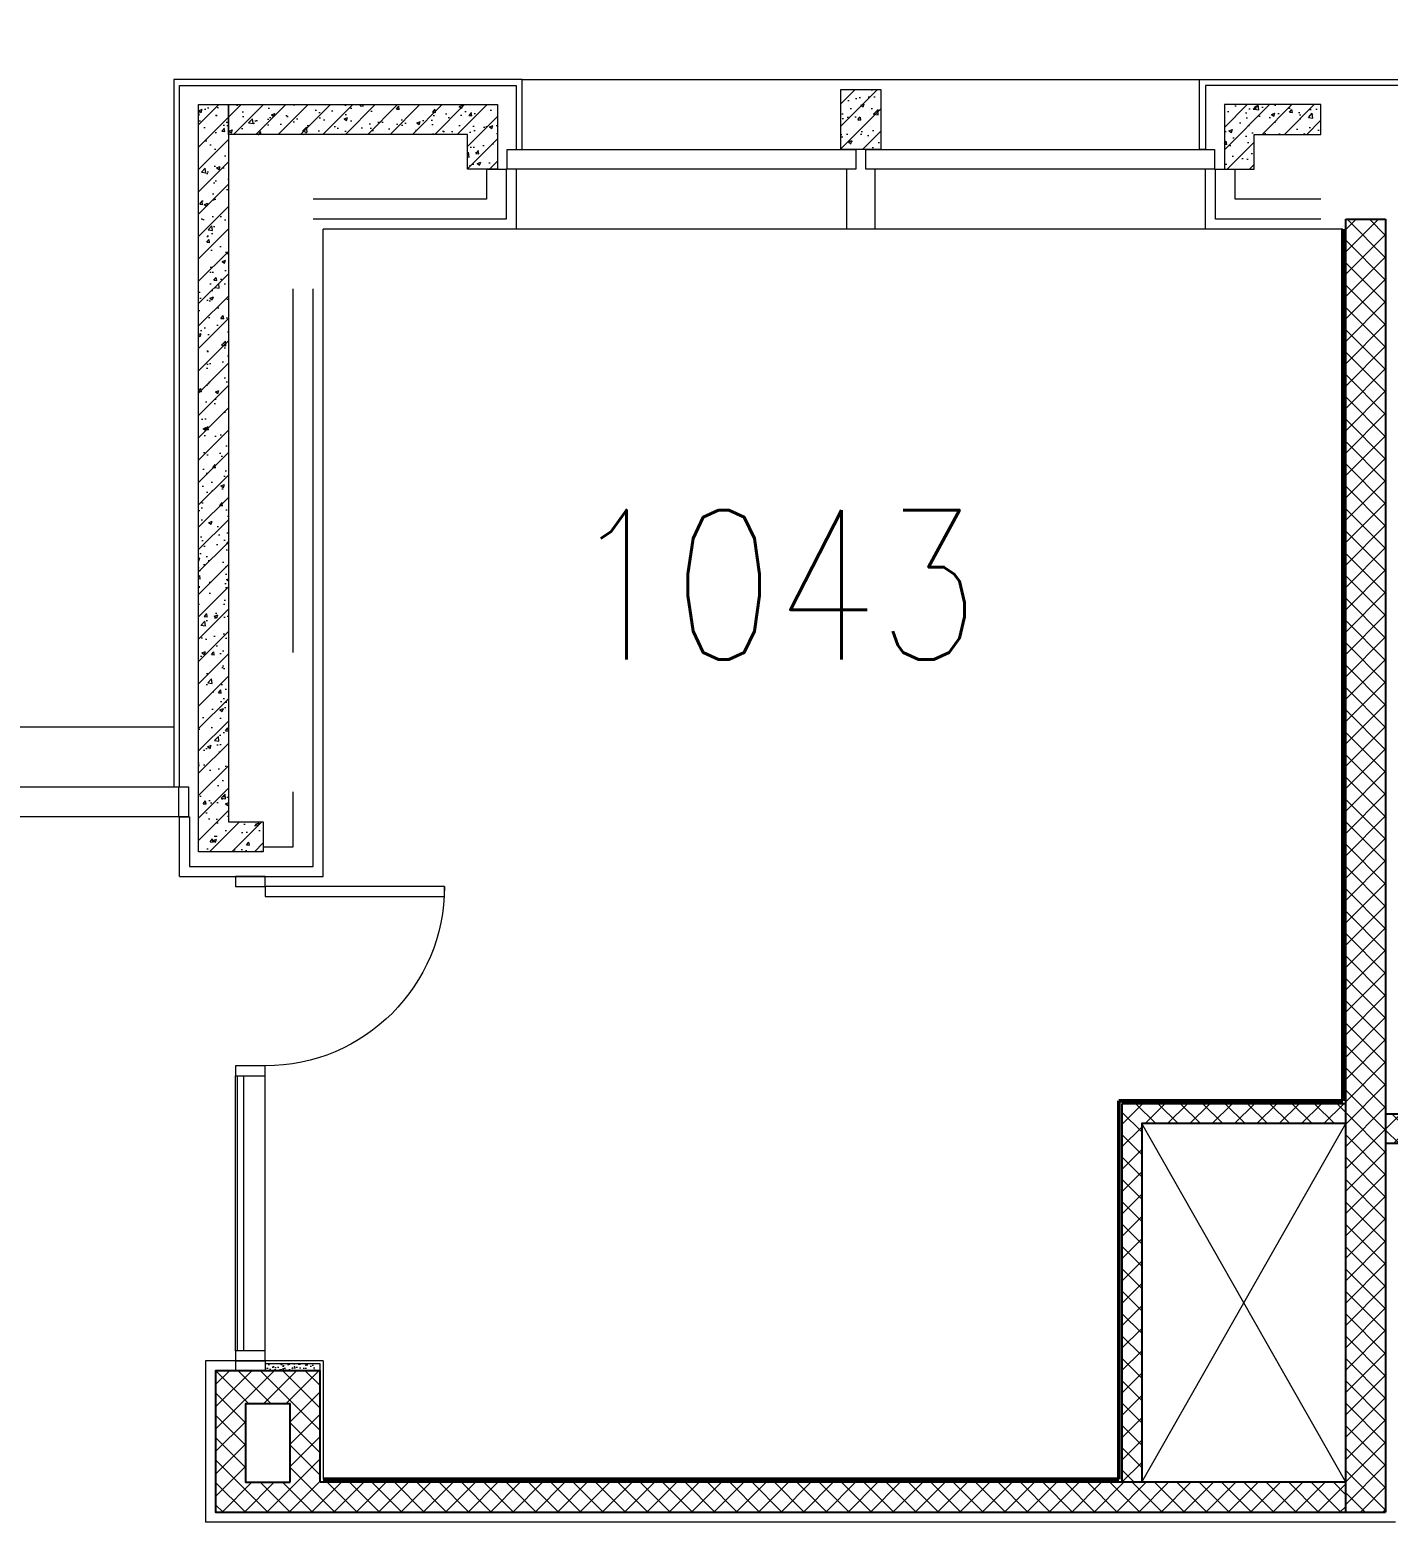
# Model space of a CAD drawing. Header units: inches. Extents: x 13084 to 220150, y 6494 to 167180.
# Drawn here: x 89693 to 96513, y 119840 to 127330 of the extents above; entities that cross this region are included whole.
import ezdxf
from ezdxf.enums import TextEntityAlignment as Align

# ---------------------------------------------------------------- set-up
doc = ezdxf.new("R2010")
doc.units = ezdxf.units.IN
doc.header["$MEASUREMENT"] = 0
for name, color, linetype, lineweight in [('Ground Floor$0$A-G250-G-Walls-Low-Level', 8, 'Continuous', 15), ('Ground Floor$0$A-G250-G-Walls-Precast-Concrete', 7, 'Continuous', 15), ('Ground Floor$0$A-G250-M-Walls-Blockwork', 7, 'Continuous', 25), ('Ground Floor$0$A-G252-H-Internal-Walls', 251, 'Continuous', 9), ('Ground Floor$0$A-G262-H-Precast-Panel', 251, 'Continuous', 5), ('Ground Floor$0$A-G312-M-Wall-Cladding-Panel', 7, 'Continuous', 9), ('Ground Floor$0$A-G312-M-Wall-Finish-Plaster', 7, 'Continuous', 15), ('Ground Floor$0$A-G321-M-Window', 251, 'Continuous', 9), ('Ground Floor$0$A-G322-M-Door', 251, 'Continuous', 15), ('Ground Floor$0$A-Z036-G-Void-Symbology', 251, 'Continuous', 9), ('Ground Floor$0$Z-Z001-S-Room-Name-Identification-250', 7, 'Continuous', 15)]:
    doc.layers.add(name, color=color, linetype=linetype, lineweight=lineweight)
doc.styles.add('Ground Floor$0$Tag-RomanS', font='romans.shx', dxfattribs={"width": 0.8})
pattern_1 = [(45, (31615.24, 164129.57), (-56.1266, 56.1266), []), (135, (31615.24, 164129.57), (-56.1266, -56.1266), [])]
pattern_2 = [(50, (31615.24, 164129.57), (182.18467, -15.9391), [19.05, -209.55]), (355, (31615.24, 164129.57), (-35.24283, 191.05664), [15.24, -167.64]), (100.451, (31630.42, 164128.24), (146.9425, 175.1167), [16.19, -178.09]), (46.1842, (31615.24, 164180.37), (271.07904, -42.0423), [28.575, -314.325]), (96.6356, (31637.83, 164176.87), (237.4042, 247.4256), [24.285, -267.135]), (351.184, (31615.24, 164180.37), (237.4046, 247.4251), [22.86, -251.46]), (21, (31640.64, 164167.67), (151.61488, -102.26552), [19.05, -209.55]), (326, (31640.64, 164167.67), (61.80203, 184.18797), [15.24, -167.64]), (71.4514, (31653.27, 164159.15), (213.4165, 81.92286), [16.19, -178.09]), (37.5, (31615.24, 164129.57), (3.088603, 84.55504), [0, -165.608, 0, -170.18, 0, -168.275]), (7.5, (31615.24, 164129.57), (66.81966, 100.18057), [0, -97.028, 0, -161.798, 0, -64.135]), (327.5, (31558.6, 164129.57), (135.590595, -5.728744), [0, -63.5, 0, -198.12, 0, -262.89]), (317.5, (31533.2, 164129.57), (148.12918, 25.4265), [0, -82.55, 0, -131.572, 0, -186.69])]
pattern_3 = [(45, (31615.24, 164129.57), (-56.1266, 56.1266), [])]

# ---------------------------------------------------------------- blocks, each defined once
blk = doc.blocks.new('Ground Floor$0$d05')
at = {"layer": 'Ground Floor$0$A-G321-M-Window', "elevation": 0}
blk.add_lwpolyline([(59147.5, -41100), (59147.5, -42480), (59177.5, -42480), (59177.5, -41100)], close=True, dxfattribs=at)
at = {"layer": 'Ground Floor$0$A-G322-M-Door'}
for p, q in [((59137.5, -41100, 0), (59137.5, -42480, 0)), ((59287.5, -41100, 0), (59287.5, -42480, 0))]:
    blk.add_line(p, q, dxfattribs=at)
at = {"layer": 'Ground Floor$0$A-G322-M-Door', "elevation": 0}
for points in [[(59287.5, -41100), (59137.5, -41100), (59137.5, -41050), (59287.5, -41050)], [(59287.5, -42530), (59137.5, -42530), (59137.5, -42480), (59287.5, -42480)], [(59287.5, -43480), (59137.5, -43480), (59137.5, -43430), (59287.5, -43430)], [(60187.5, -43380), (60187.5, -43430), (59287.5, -43430), (59287.5, -43380)]]:
    blk.add_lwpolyline(points, close=True, dxfattribs=at)
at = {"layer": 'Ground Floor$0$A-G322-M-Door'}
blk.add_arc((59287.5, -43430, 0), 900, 0, 90, dxfattribs=at)
blk = doc.blocks.new('Ground Floor$0$tag-roomname')
at = {"lineweight": 18, "ltscale": 0.01, "style": 'Ground Floor$0$Tag-RomanS', "width": 0.8}
blk.add_attdef('ROOM_NO_2', text='', height=3, dxfattribs=at).set_placement((0, 1.612), align=Align.MIDDLE_CENTER)
at = {"linetype": 'ByBlock', "lineweight": 13, "ltscale": 0.01, "style": 'Ground Floor$0$Tag-RomanS', "width": 0.8, "flags": 1}
for tag, p in [('ROOM_NAME_1', (0, -2.288)), ('AREA', (0, -5.744))]:
    blk.add_attdef(tag, text='', height=2.8, dxfattribs=at).set_placement(p, align=Align.MIDDLE_CENTER)
blk = doc.blocks.new('Ground Floor$0$Precast 1')
at = {"layer": 'Ground Floor$0$A-G262-H-Precast-Panel'}
h = blk.add_hatch(dxfattribs=at)
h.set_pattern_fill('AR-CONC', color=256, style=0)
h.set_pattern_definition([(50, (-134235.87, -913.52), (182.18467, -15.93909), [19.05, -209.55]), (355, (-134235.87, -913.52), (-35.24283, 191.05664), [15.24, -167.64]), (100.451, (-134220.69, -914.85), (146.9425, 175.11669), [16.19, -178.09]), (46.1842, (-134235.87, -862.72), (271.07904, -42.04233), [28.575, -314.325]), (96.6356, (-134213.28, -866.23), (237.40423, 247.42556), [24.285, -267.135]), (351.184, (-134235.87, -862.72), (237.4046, 247.4251), [22.86, -251.46]), (21, (-134210.47, -875.42), (151.61488, -102.26552), [19.05, -209.55]), (326, (-134210.47, -875.42), (61.80203, 184.18797), [15.24, -167.64]), (71.4514, (-134197.84, -883.94), (213.4165, 81.92286), [16.19, -178.09]), (37.5, (-134235.87, -913.52), (3.088603, 84.55504), [0, -165.608, 0, -170.18, 0, -168.275]), (7.5, (-134235.87, -913.52), (66.81966, 100.180575), [0, -97.028, 0, -161.798, 0, -64.135]), (327.5, (-134292.51, -913.52), (135.590595, -5.728744), [0, -63.5, 0, -198.12, 0, -262.89]), (317.5, (-134317.91, -913.52), (148.12918, 25.42649), [0, -82.55, 0, -131.572, 0, -186.69])])
h.paths.add_polyline_path([(114.1, 168.1), (-85.9, 168.1), (-85.9, -131.9), (114.1, -131.9)])
h = blk.add_hatch(dxfattribs=at)
h.set_pattern_fill('ANSI31', color=256, scale=25, style=0)
h.set_pattern_definition([(45, (-134235.87, -913.52), (-56.1266, 56.1266), [])])
h.paths.add_polyline_path([(114.1, 168.1), (-85.9, 168.1), (-85.9, -131.9), (114.1, -131.9)])
at = {"layer": 'Ground Floor$0$A-G250-G-Walls-Precast-Concrete', "elevation": 0}
blk.add_lwpolyline([(-85.9, 168.1), (114.1, 168.1), (114.1, -131.9), (-85.9, -131.9)], close=True, dxfattribs=at)

msp = doc.modelspace()

# ---------------------------------------------------------------- hatches: boundary and pattern name
at = {"layer": 'Ground Floor$0$A-G252-H-Internal-Walls'}
h = msp.add_hatch(dxfattribs=at)
h.set_pattern_fill('ANSI37', color=256, scale=25, style=0)
h.set_pattern_definition(pattern_1)
h.paths.add_polyline_path([(96300.2, 120039.5), (96300.2, 120039.5), (96300.2, 119889.5), (96500.2, 119889.5), (96500.2, 126379.6), (96300.2, 126379.6)])
h = msp.add_hatch(dxfattribs=at)
h.set_pattern_fill('ANSI37', color=256, scale=25, style=0)
h.set_pattern_definition(pattern_1)
h.paths.add_polyline_path([(95275.2, 121839.6), (96300.2, 121839.6), (96300.2, 121939.6), (95175.2, 121939.6), (95175.2, 120039.5), (95275.2, 120039.5)])
h = msp.add_hatch(dxfattribs=at)
h.set_pattern_fill('ANSI37', color=256, scale=25, style=0)
h.set_pattern_definition(pattern_1)
h.paths.add_polyline_path([(98275.2, 121889.6), (98115.2, 121889.6), (98115.2, 121739.6), (98125.2, 121739.6), (98125.2, 121239.6), (98275.2, 121239.6)])
h.paths.add_polyline_path([(98115.2, 121889.6), (96500.2, 121889.6), (96500.2, 121739.6), (98115.2, 121739.6)])
at = {"layer": 'Ground Floor$0$A-G252-H-Internal-Walls', "ltscale": 0.02}
h = msp.add_hatch(dxfattribs=at)
h.set_pattern_fill('ANSI37', color=256, scale=25, style=0)
h.set_pattern_definition([(45, (31615.24, 164119.57), (-56.1266, 56.1266), []), (135, (31615.24, 164119.57), (-56.1266, -56.1266), [])])
h.paths.add_polyline_path([(91150.2, 120039.5), (91150.2, 120599.6), (90625.2, 120599.6), (90625.2, 119889.5), (96300.2, 119889.5), (96300.2, 120039.5)])
h.paths.add_polyline_path([(91000.2, 120039.5), (91000.2, 120433.6), (90775.2, 120433.6), (90775.2, 120039.5)], flags=16)
at = {"layer": 'Ground Floor$0$A-G252-H-Internal-Walls'}
h = msp.add_hatch(dxfattribs=at)
h.set_pattern_fill('AR-CONC', color=256, scale=0.3, angle=90, style=0)
h.set_pattern_definition([(140, (31615.24, 164129.57), (4.781726, 54.6554), [5.715, -62.865]), (85, (31615.24, 164129.57), (-57.316993, -10.572848), [4.572, -50.292]), (190.451, (31615.637, 164134.124), (-52.535006, 44.08275), [4.857, -53.427]), (136.1842, (31600, 164129.57), (12.6127, 81.32371), [8.5725, -94.2975]), (186.6356, (31601.05, 164136.35), (-74.22767, 71.22127), [7.2855, -80.1405]), (81.184, (31600, 164129.57), (-74.22754, 71.22138), [6.858, -75.438]), (111, (31603.81, 164137.19), (30.679656, 45.484464), [5.715, -62.865]), (56, (31603.81, 164137.19), (-55.25639, 18.54061), [4.572, -50.292]), (161.4514, (31606.365, 164140.98), (-24.576857, 64.024947), [4.857, -53.427]), (127.5, (31615.239, 164129.57), (-25.3665117, 0.926581), [0, -49.6824, 0, -51.054, 0, -50.4825]), (97.5, (31615.24, 164129.57), (-30.054172, 20.045899), [0, -29.1084, 0, -48.5394, 0, -19.2405]), (57.5, (31615.239, 164112.577), (1.718623, 40.6771786), [0, -19.05, 0, -59.436, 0, -78.867]), (47.5, (31615.24, 164104.957), (-7.627947, 44.438754), [0, -24.765, 0, -39.4716, 0, -56.007])])
h.paths.add_polyline_path([(91150.2, 120599.6), (91150.2, 120634.6), (90875.2, 120634.6), (90875.2, 120599.6)])
at = {"layer": 'Ground Floor$0$A-G262-H-Precast-Panel'}
h = msp.add_hatch(dxfattribs=at)
h.set_pattern_fill('AR-CONC', color=256, style=0)
h.set_pattern_definition(pattern_2)
h.paths.add_polyline_path([(90540.2, 126954.6), (90690.2, 126954.6), (90690.2, 123354.6), (90865.2, 123354.6), (90865.2, 123204.6), (90540.2, 123204.6)])
h = msp.add_hatch(dxfattribs=at)
h.set_pattern_fill('ANSI31', color=256, scale=25, style=0)
h.set_pattern_definition(pattern_3)
h.paths.add_polyline_path([(90540.2, 126954.6), (90690.2, 126954.6), (90690.2, 123354.6), (90865.2, 123354.6), (90865.2, 123204.6), (90540.2, 123204.6)])
h = msp.add_hatch(dxfattribs=at)
h.set_pattern_fill('AR-CONC', color=256, style=0)
h.set_pattern_definition(pattern_2)
h.paths.add_polyline_path([(90690.2, 126954.6), (92040.2, 126954.6), (92040.2, 126629.6), (91890.2, 126629.6), (91890.2, 126804.6), (90690.2, 126804.6)])
h = msp.add_hatch(dxfattribs=at)
h.set_pattern_fill('ANSI31', color=256, scale=25, style=0)
h.set_pattern_definition(pattern_3)
h.paths.add_polyline_path([(90690.2, 126954.6), (92040.2, 126954.6), (92040.2, 126629.6), (91890.2, 126629.6), (91890.2, 126804.6), (90690.2, 126804.6)])
h = msp.add_hatch(dxfattribs=at)
h.set_pattern_fill('AR-CONC', color=256, style=0)
h.set_pattern_definition(pattern_2)
h.paths.add_polyline_path([(96175.2, 126804.6), (96175.2, 126954.6), (95690.2, 126954.6), (95690.2, 126629.6), (95840.2, 126629.6), (95840.2, 126804.6)])
h = msp.add_hatch(dxfattribs=at)
h.set_pattern_fill('ANSI31', color=256, scale=25, style=0)
h.set_pattern_definition(pattern_3)
h.paths.add_polyline_path([(96175.2, 126804.6), (96175.2, 126954.6), (95690.2, 126954.6), (95690.2, 126629.6), (95840.2, 126629.6), (95840.2, 126804.6)])

# ---------------------------------------------------------------- linework, layer by layer
at = {"layer": 'Ground Floor$0$A-G250-G-Walls-Low-Level'}
for p, q in [((92165.2, 127079.6), (95565.2, 127079.6)), ((93795.2, 126329.6), (92135.2, 126329.6)), ((95595.2, 126329.6, 0), (93935.2, 126329.6)), ((90415.2, 123829.6), (83565.2, 123829.6))]:
    msp.add_line(p, q, dxfattribs=at)
at = {"layer": 'Ground Floor$0$A-G250-G-Walls-Precast-Concrete'}
for points in [[(90540.2, 126954.6), (90690.2, 126954.6), (90690.2, 123354.6), (90865.2, 123354.6), (90865.2, 123204.6), (90540.2, 123204.6), (90540.2, 126954.6)], [(90690.2, 126954.6), (92040.2, 126954.6), (92040.2, 126629.6), (91890.2, 126629.6), (91890.2, 126804.6), (90690.2, 126804.6)]]:
    msp.add_lwpolyline(points, close=True, dxfattribs=at)
msp.add_lwpolyline([(96175.2, 126804.6), (96175.2, 126954.6), (95690.2, 126954.6), (95690.2, 126629.6), (95840.2, 126629.6), (95840.2, 126804.6), (96175.2, 126804.6)], dxfattribs=at)
at = {"layer": 'Ground Floor$0$A-G250-M-Walls-Blockwork'}
for p, q in [((96300.2, 119889.5, 0), (96300.2, 126379.6, 0)), ((96300.2, 126379.6), (96500.2, 126379.6)), ((96300.2, 126379.6), (96500.2, 126379.6)), ((96500.2, 126379.6), (96500.2, 119889.5, 0)), ((96300.2, 121939.6, 0), (95175.2, 121939.6, 0)), ((95175.2, 121939.6, 0), (95175.2, 120039.5, 0)), ((96500.2, 121889.6), (98275.2, 121889.6, 0)), ((98125.2, 121739.6, 0), (96500.2, 121739.6)), ((96300.2, 119889.5, 0), (96500.2, 119889.5, 0))]:
    msp.add_line(p, q, dxfattribs=at)
at = {"layer": 'Ground Floor$0$A-G250-M-Walls-Blockwork', "elevation": 0}
msp.add_lwpolyline([(96300.2, 121839.6), (95275.2, 121839.6), (95275.2, 120039.5)], dxfattribs=at)
for points in [[(91150.2, 120039.5), (91150.2, 120599.6), (90625.2, 120599.6), (90625.2, 119889.5), (96300.2, 119889.5), (96300.2, 120039.5)], [(91000.2, 120039.5), (91000.2, 120433.6), (90775.2, 120433.6), (90775.2, 120039.5)]]:
    msp.add_lwpolyline(points, close=True, dxfattribs=at)
at = {"layer": 'Ground Floor$0$A-G312-M-Wall-Cladding-Panel'}
for points in [[(98015.2, 127299.6), (97695.2, 127299.6), (97695.2, 127049.6), (95595.2, 127049.6), (95595.2, 126729.6), (95565.2, 126729.6), (95565.2, 127079.6), (97665.2, 127079.6), (97665.2, 127329.6), (98015.2, 127329.6)], [(92165.2, 126729.6), (92165.2, 127079.6), (90415.2, 127079.6), (90415.2, 123529.6), (90445.2, 123529.6), (90445.2, 127049.6), (92135.2, 127049.6), (92135.2, 126729.6)]]:
    msp.add_lwpolyline(points, close=True, dxfattribs=at)
at = {"layer": 'Ground Floor$0$A-G312-M-Wall-Finish-Plaster'}
for p, q in [((91985.2, 126629.6), (92085.2, 126629.6)), ((92090.2, 126629.6), (92085.2, 126629.6)), ((95595.2, 126329.6, 0), (95595.2, 126629.5, 0)), ((95640.2, 126629.5), (95645.2, 126629.5, 0)), ((95645.2, 126629.5, 0), (95745.2, 126629.5, 0)), ((96285.2, 126329.6, 0), (95595.2, 126329.6, 0)), ((90445.2, 123079.6), (91165.2, 123079.6)), ((91165.2, 120649.6, 0), (90575.2, 120649.6, 0)), ((90575.2, 120649.6, 0), (90575.2, 119839.5, 0)), ((90725.2, 120649.6, 0), (90725.2, 120599.6, 0)), ((90875.2, 120649.6, 0), (90875.2, 120599.6, 0)), ((91150.2, 120634.6, 0), (90875.2, 120634.6, 0)), ((91150.2, 120599.6, 0), (91150.2, 120634.6, 0)), ((91165.2, 120649.6, 0), (91165.2, 120054.5, 0)), ((96550.2, 119839.5), (90575.2, 119839.5, 0))]:
    msp.add_line(p, q, dxfattribs=at)
at = {"layer": 'Ground Floor$0$A-G312-M-Wall-Finish-Plaster', "lineweight": 50, "ltscale": 0.02}
for p, q in [((96285.2, 121954.6, 0), (96285.2, 126329.6, 0)), ((95160.2, 120054.5, 0), (95160.2, 121954.6, 0)), ((95160.2, 121954.6, 0), (96285.2, 121954.6, 0)), ((91165.2, 120054.5, 0), (95160.2, 120054.5, 0))]:
    msp.add_line(p, q, dxfattribs=at)
at = {"layer": 'Ground Floor$0$A-G312-M-Wall-Finish-Plaster'}
for points in [[(92085.2, 126629.6), (92085.2, 126379.6), (91115.2, 126379.6)], [(91985.2, 126629.6), (91985.2, 126479.6), (91115.2, 126479.6)], [(92135.2, 126629.6), (92135.2, 126329.6), (91165.2, 126329.6)], [(93935.2, 126629.5), (93935.2, 126329.6), (93795.2, 126329.6), (93795.2, 126629.6)], [(91165.2, 123079.6), (91165.2, 126329.6)], [(90445.2, 123079.6), (90445.2, 123379.6), (90495.2, 123379.6), (90495.2, 123129.6), (91115.2, 123129.6), (91115.2, 126029.6)], [(91015.2, 124204.6), (91015.2, 126029.6)], [(90865.2, 123229.6), (91015.2, 123229.6), (91015.2, 123504.6)]]:
    msp.add_lwpolyline(points, dxfattribs=at)
at = {"layer": 'Ground Floor$0$A-G312-M-Wall-Finish-Plaster', "elevation": 0}
for points in [[(96175.2, 126379.6), (95645.2, 126379.6), (95645.2, 126629.5)], [(96175.2, 126479.6), (95745.2, 126479.6), (95745.2, 126629.5)]]:
    msp.add_lwpolyline(points, dxfattribs=at)
at = {"layer": 'Ground Floor$0$A-G321-M-Window'}
msp.add_line((90440.2, 123529.6), (90440.2, 123379.6), dxfattribs=at)
for points in [[(93840.2, 126629.6), (92090.2, 126629.6), (92090.2, 126729.6), (93840.2, 126729.6)], [(95640.2, 126629.5), (93890.2, 126629.5), (93890.2, 126729.6), (95640.2, 126729.6)], [(90490.2, 123379.6), (83490.2, 123379.6), (83490.2, 123529.6), (90490.2, 123529.6)]]:
    msp.add_lwpolyline(points, close=True, dxfattribs=at)
at = {"layer": 'Ground Floor$0$A-Z036-G-Void-Symbology'}
for p, q in [((96300.2, 120039.5, 0), (95275.2, 121839.6, 0)), ((95275.2, 120039.5, 0), (96300.2, 121839.6, 0))]:
    msp.add_line(p, q, dxfattribs=at)

# ---------------------------------------------------------------- block references
at = {"layer": 'Ground Floor$0$A-G250-G-Walls-Precast-Concrete'}
msp.add_blockref('Ground Floor$0$Precast 1', (93851.1, 126861.5, 0), dxfattribs=at)
at = {"layer": 'Ground Floor$0$A-G322-M-Door', "xscale": -1, "rotation": 180}
msp.add_blockref('Ground Floor$0$d05', (31587.7, 79599.6, 0), dxfattribs=at)
at = {"layer": 'Ground Floor$0$Z-Z001-S-Room-Name-Identification-250'}
ref = msp.add_blockref('Ground Floor$0$tag-roomname', (93434.1, 124141.3), dxfattribs=dict(at, xscale=250, yscale=250, zscale=250))
ref.add_attrib('ROOM_NO_2', '1043', dxfattribs={"layer": '0', "lineweight": 18, "ltscale": 0.01, "height": 750, "style": 'Ground Floor$0$Tag-RomanS', "width": 0.8}).set_placement((93434.1, 124544.2), align=Align.MIDDLE_CENTER)

doc.saveas('drawing.dxf')
